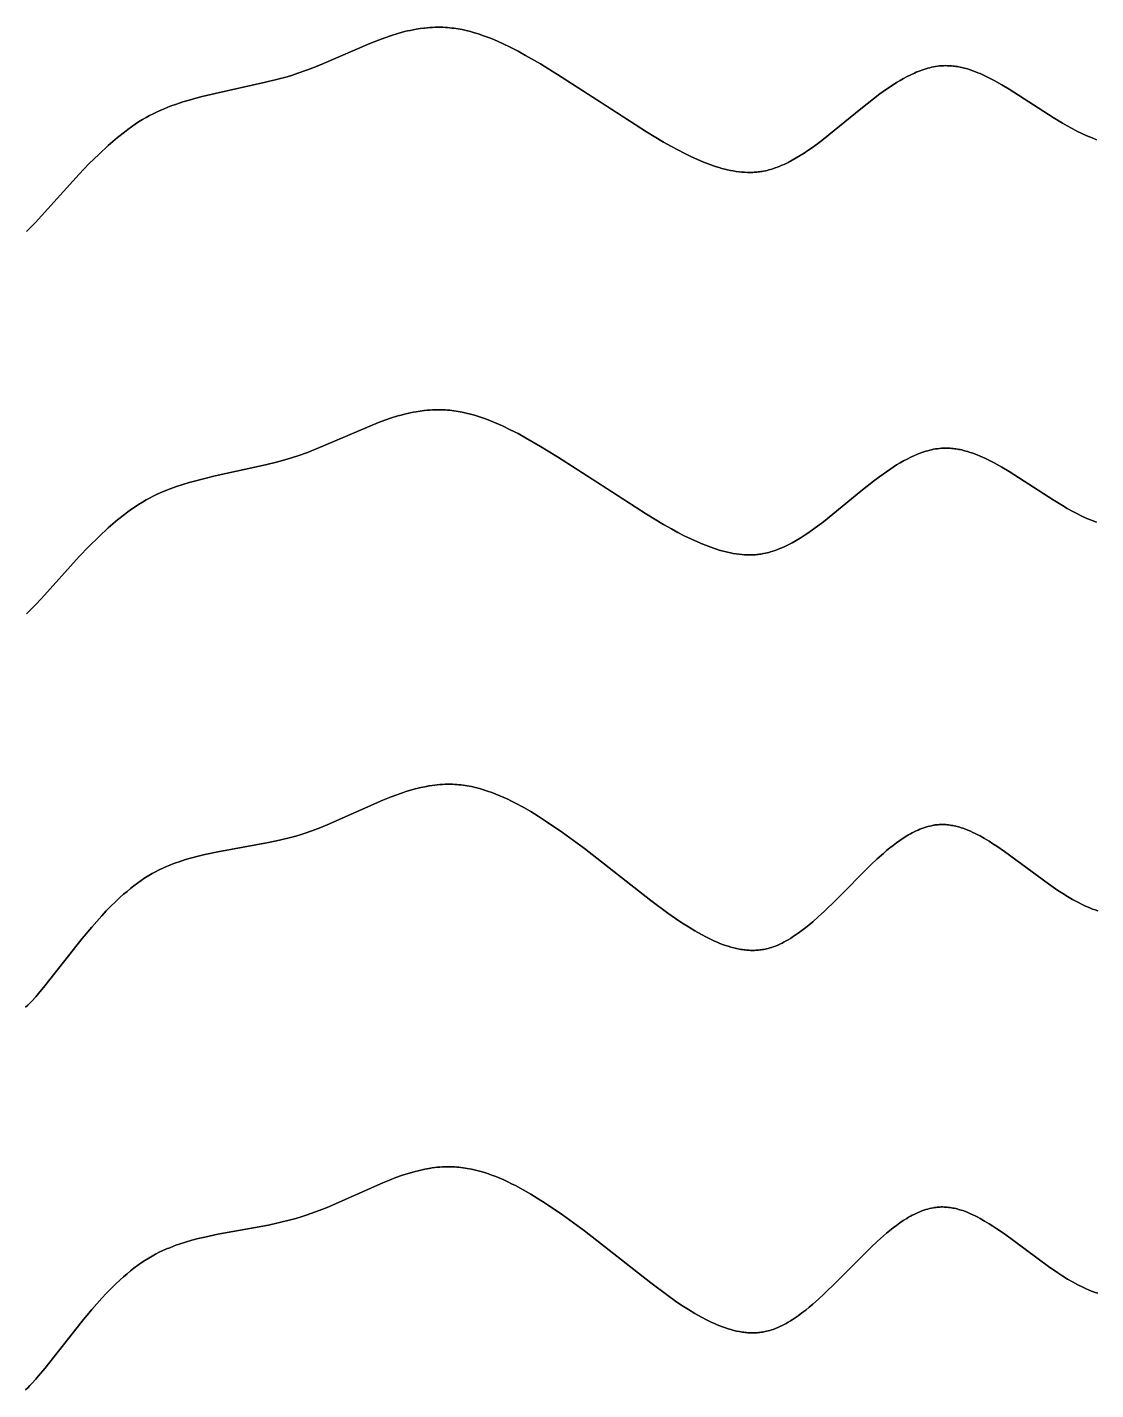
# Model space of a CAD drawing. Header units: feet. Extents: x 0 to 1.5, y 93.18 to 96.08.
# Drawn here: x 0.1875 to 0.375, y 94.5748 to 94.8139 of the extents above; entities that cross this region are included whole.
import ezdxf

# ---------------------------------------------------------------- set-up
doc = ezdxf.new("R2010")
doc.units = ezdxf.units.FT
doc.header["$MEASUREMENT"] = 0
doc.layers.add('Default', color=7, linetype='Continuous', true_color=0x000000)

msp = doc.modelspace()

# ---------------------------------------------------------------- linework, layer by layer
at = {"layer": 'Default'}
for points in [[(0.18734, 94.77811), (0.1877, 94.77845), (0.18841, 94.77914), (0.18893, 94.77967), (0.19003, 94.78083), (0.19663, 94.78816), (0.19833, 94.78994), (0.2001, 94.79168), (0.20169, 94.79317), (0.20251, 94.79389), (0.20335, 94.79459), (0.20454, 94.79554), (0.20516, 94.796), (0.20578, 94.79645), (0.20641, 94.79689), (0.20705, 94.79731), (0.2077, 94.79771), (0.20836, 94.79809), (0.20894, 94.79842), (0.20957, 94.79874), (0.21021, 94.79905), (0.21085, 94.79934), (0.2115, 94.79962), (0.21259, 94.80005), (0.21369, 94.80045), (0.2148, 94.80081), (0.21593, 94.80115), (0.21706, 94.80147), (0.21819, 94.80176), (0.22047, 94.80231), (0.22932, 94.80426), (0.23121, 94.80473), (0.2331, 94.80525), (0.23403, 94.80554), (0.23496, 94.80584), (0.23666, 94.80644), (0.2381, 94.807), (0.23948, 94.80756), (0.24759, 94.81106), (0.24911, 94.81166), (0.25024, 94.81208), (0.25139, 94.81247), (0.25255, 94.81283), (0.25313, 94.813), (0.25372, 94.81315), (0.25422, 94.81327), (0.25472, 94.81338), (0.25523, 94.81348), (0.25574, 94.81357), (0.25643, 94.81368), (0.25723, 94.81378), (0.25768, 94.81383), (0.25814, 94.81387), (0.2586, 94.81389), (0.25906, 94.81391), (0.25951, 94.81392), (0.25997, 94.81392), (0.26043, 94.81391), (0.26089, 94.81389), (0.26126, 94.81386), (0.26163, 94.81383), (0.262, 94.81379), (0.26237, 94.81374), (0.2631, 94.81363), (0.26383, 94.8135), (0.26455, 94.81334), (0.26527, 94.81316), (0.26598, 94.81296), (0.26669, 94.81274), (0.26739, 94.8125), (0.2681, 94.81225), (0.2688, 94.81198), (0.2695, 94.81169), (0.27089, 94.81108), (0.27226, 94.81042), (0.27362, 94.80972), (0.27495, 94.80899), (0.27754, 94.80749), (0.28055, 94.80565), (0.28057, 94.80563), (0.28823, 94.80073), (0.29615, 94.79558), (0.29914, 94.79378), (0.30053, 94.79299), (0.30166, 94.79239), (0.30279, 94.79181), (0.30394, 94.79126), (0.3051, 94.79073), (0.30604, 94.79033), (0.30699, 94.78996), (0.30795, 94.78961), (0.30843, 94.78945), (0.30892, 94.7893), (0.30941, 94.78916), (0.3099, 94.78903), (0.3104, 94.78891), (0.3109, 94.7888), (0.3114, 94.7887), (0.3119, 94.78862), (0.31241, 94.78855), (0.31291, 94.7885), (0.31339, 94.78847), (0.31387, 94.78845), (0.31435, 94.78844), (0.31482, 94.78845), (0.31506, 94.78847), (0.3153, 94.78848), (0.31554, 94.7885), (0.31577, 94.78853), (0.31601, 94.78856), (0.31625, 94.78859), (0.31649, 94.78863), (0.31672, 94.78867), (0.31703, 94.78874), (0.31733, 94.78881), (0.31763, 94.78888), (0.31793, 94.78897), (0.31834, 94.78909), (0.31876, 94.78923), (0.31916, 94.78938), (0.31957, 94.78954), (0.31993, 94.7897), (0.3203, 94.78986), (0.32066, 94.79003), (0.32102, 94.79021), (0.32174, 94.79058), (0.32244, 94.79098), (0.32314, 94.7914), (0.32382, 94.79183), (0.32449, 94.79228), (0.32514, 94.79273), (0.32619, 94.79349), (0.32722, 94.79428), (0.33378, 94.79961), (0.33599, 94.80137), (0.33711, 94.80222), (0.33827, 94.80305), (0.33945, 94.80384), (0.34005, 94.80422), (0.34065, 94.80458), (0.34126, 94.80493), (0.34189, 94.80527), (0.34253, 94.80559), (0.34317, 94.80589), (0.3435, 94.80603), (0.34383, 94.80617), (0.34416, 94.80629), (0.3445, 94.80642), (0.34483, 94.80653), (0.34517, 94.80664), (0.34551, 94.80673), (0.34586, 94.80682), (0.3462, 94.8069), (0.34654, 94.80697), (0.34689, 94.80704), (0.34723, 94.80709), (0.34758, 94.80713), (0.34793, 94.80716), (0.34828, 94.80718), (0.34863, 94.80719), (0.34893, 94.80718), (0.34919, 94.80718), (0.34944, 94.80716), (0.3497, 94.80714), (0.34996, 94.80712), (0.35021, 94.80709), (0.35047, 94.80705), (0.35072, 94.80701), (0.35098, 94.80696), (0.35123, 94.80691), (0.35148, 94.80686), (0.35198, 94.80674), (0.35248, 94.8066), (0.35297, 94.80644), (0.35343, 94.80629), (0.35388, 94.80612), (0.3543, 94.80595), (0.35472, 94.80578), (0.35556, 94.8054), (0.35638, 94.805), (0.35718, 94.80458), (0.3585, 94.80384), (0.35982, 94.80305), (0.3675, 94.7981), (0.36915, 94.7971), (0.36999, 94.79661), (0.37084, 94.79615), (0.3717, 94.7957), (0.37257, 94.79527), (0.37346, 94.79487), (0.37435, 94.79449), (0.37513, 94.79419)], [(0.37513, 94.79419), (0.37435, 94.79449), (0.37346, 94.79487), (0.37257, 94.79527), (0.3717, 94.7957), (0.37084, 94.79615), (0.36999, 94.79661), (0.36915, 94.7971), (0.3675, 94.7981), (0.35982, 94.80305), (0.3585, 94.80384), (0.35718, 94.80458), (0.35638, 94.805), (0.35556, 94.8054), (0.35472, 94.80578), (0.3543, 94.80595), (0.35388, 94.80612), (0.35343, 94.80629), (0.35297, 94.80644), (0.35248, 94.8066), (0.35198, 94.80674), (0.35148, 94.80686), (0.35123, 94.80691), (0.35098, 94.80696), (0.35072, 94.80701), (0.35047, 94.80705), (0.35021, 94.80709), (0.34996, 94.80712), (0.3497, 94.80714), (0.34944, 94.80716), (0.34919, 94.80718), (0.34893, 94.80718), (0.34863, 94.80719), (0.34828, 94.80718), (0.34793, 94.80716), (0.34758, 94.80713), (0.34723, 94.80709), (0.34689, 94.80704), (0.34654, 94.80697), (0.3462, 94.8069), (0.34586, 94.80682), (0.34551, 94.80673), (0.34517, 94.80664), (0.34483, 94.80653), (0.3445, 94.80642), (0.34416, 94.80629), (0.34383, 94.80617), (0.3435, 94.80603), (0.34317, 94.80589), (0.34253, 94.80559), (0.34189, 94.80527), (0.34126, 94.80493), (0.34065, 94.80458), (0.34005, 94.80422), (0.33945, 94.80384), (0.33827, 94.80305), (0.33711, 94.80222), (0.33599, 94.80137), (0.33378, 94.79961), (0.32722, 94.79428), (0.32619, 94.79349), (0.32514, 94.79273), (0.32449, 94.79228), (0.32382, 94.79183), (0.32314, 94.7914), (0.32244, 94.79098), (0.32174, 94.79058), (0.32102, 94.79021), (0.32066, 94.79003), (0.3203, 94.78986), (0.31993, 94.7897), (0.31957, 94.78954), (0.31916, 94.78938), (0.31876, 94.78923), (0.31834, 94.78909), (0.31793, 94.78897), (0.31763, 94.78888), (0.31733, 94.78881), (0.31703, 94.78874), (0.31672, 94.78867), (0.31649, 94.78863), (0.31625, 94.78859), (0.31601, 94.78856), (0.31577, 94.78853), (0.31554, 94.7885), (0.3153, 94.78848), (0.31506, 94.78847), (0.31482, 94.78845), (0.31435, 94.78844), (0.31387, 94.78845), (0.31339, 94.78847), (0.31291, 94.7885), (0.31241, 94.78855), (0.3119, 94.78862), (0.3114, 94.7887), (0.3109, 94.7888), (0.3104, 94.78891), (0.3099, 94.78903), (0.30941, 94.78916), (0.30892, 94.7893), (0.30843, 94.78945), (0.30795, 94.78961), (0.30699, 94.78996), (0.30604, 94.79033), (0.3051, 94.79073), (0.30394, 94.79126), (0.30279, 94.79181), (0.30166, 94.79239), (0.30053, 94.79299), (0.29914, 94.79378), (0.29615, 94.79558), (0.28057, 94.80563), (0.28055, 94.80565), (0.27996, 94.80601), (0.27754, 94.80749), (0.27495, 94.80899), (0.27362, 94.80972), (0.27226, 94.81042), (0.27089, 94.81108), (0.2695, 94.81169), (0.2688, 94.81198), (0.2681, 94.81225), (0.26739, 94.8125), (0.26669, 94.81274), (0.26598, 94.81296), (0.26527, 94.81316), (0.26455, 94.81334), (0.26383, 94.8135), (0.2631, 94.81363), (0.26237, 94.81374), (0.262, 94.81379), (0.26163, 94.81383), (0.26126, 94.81386), (0.26089, 94.81389), (0.26043, 94.81391), (0.25997, 94.81392), (0.25951, 94.81392), (0.25906, 94.81391), (0.2586, 94.81389), (0.25814, 94.81387), (0.25768, 94.81383), (0.25712, 94.81377), (0.25643, 94.81368), (0.25574, 94.81357), (0.25523, 94.81348), (0.25472, 94.81338), (0.25422, 94.81327), (0.25372, 94.81315), (0.25313, 94.813), (0.25255, 94.81283), (0.25139, 94.81247), (0.25024, 94.81208), (0.24911, 94.81166), (0.24759, 94.81106), (0.23948, 94.80756), (0.2381, 94.807), (0.23666, 94.80644), (0.23496, 94.80584), (0.23403, 94.80554), (0.2331, 94.80525), (0.23121, 94.80473), (0.22932, 94.80426), (0.22047, 94.80231), (0.21819, 94.80176), (0.21706, 94.80147), (0.21593, 94.80115), (0.2148, 94.80081), (0.21369, 94.80045), (0.21259, 94.80005), (0.2115, 94.79962), (0.21085, 94.79934), (0.21021, 94.79905), (0.20957, 94.79874), (0.20894, 94.79842), (0.20836, 94.79809), (0.2077, 94.79771), (0.20705, 94.79731), (0.20641, 94.79689), (0.20578, 94.79645), (0.20516, 94.796), (0.20454, 94.79554), (0.20335, 94.79459), (0.20251, 94.79389), (0.20169, 94.79317), (0.2001, 94.79168), (0.19833, 94.78994), (0.19663, 94.78816), (0.19003, 94.78083), (0.18893, 94.77967), (0.18841, 94.77914), (0.1877, 94.77845), (0.18734, 94.77811)], [(0.18734, 94.711), (0.1877, 94.71134), (0.18841, 94.71203), (0.18893, 94.71255), (0.19003, 94.71371), (0.19663, 94.72104), (0.19833, 94.72282), (0.2001, 94.72457), (0.20169, 94.72606), (0.20251, 94.72678), (0.20335, 94.72748), (0.20454, 94.72843), (0.20516, 94.72889), (0.20578, 94.72934), (0.20641, 94.72977), (0.20705, 94.73019), (0.2077, 94.7306), (0.20836, 94.73098), (0.20894, 94.7313), (0.20957, 94.73163), (0.21021, 94.73194), (0.21085, 94.73223), (0.2115, 94.73251), (0.21259, 94.73294), (0.21369, 94.73334), (0.2148, 94.7337), (0.21593, 94.73404), (0.21706, 94.73436), (0.21819, 94.73465), (0.22047, 94.73519), (0.22932, 94.73714), (0.23121, 94.73762), (0.2331, 94.73814), (0.23403, 94.73843), (0.23496, 94.73873), (0.23666, 94.73933), (0.2381, 94.73988), (0.23948, 94.74045), (0.24759, 94.74394), (0.24911, 94.74455), (0.25024, 94.74497), (0.25139, 94.74536), (0.25255, 94.74572), (0.25313, 94.74588), (0.25372, 94.74603), (0.25422, 94.74615), (0.25472, 94.74627), (0.25523, 94.74637), (0.25574, 94.74646), (0.25643, 94.74657), (0.25723, 94.74667), (0.25768, 94.74672), (0.25814, 94.74675), (0.2586, 94.74678), (0.25906, 94.7468), (0.25951, 94.74681), (0.25997, 94.74681), (0.26043, 94.7468), (0.26089, 94.74678), (0.26126, 94.74675), (0.26163, 94.74672), (0.262, 94.74668), (0.26237, 94.74663), (0.2631, 94.74652), (0.26383, 94.74639), (0.26455, 94.74623), (0.26527, 94.74605), (0.26598, 94.74585), (0.26669, 94.74563), (0.26739, 94.74539), (0.2681, 94.74514), (0.2688, 94.74487), (0.2695, 94.74458), (0.27089, 94.74397), (0.27226, 94.7433), (0.27362, 94.74261), (0.27495, 94.74188), (0.27754, 94.74038), (0.28055, 94.73854), (0.28057, 94.73852), (0.28823, 94.73361), (0.29615, 94.72846), (0.29914, 94.72666), (0.30053, 94.72588), (0.30166, 94.72528), (0.30279, 94.7247), (0.30394, 94.72414), (0.3051, 94.72362), (0.30604, 94.72322), (0.30699, 94.72285), (0.30795, 94.7225), (0.30843, 94.72234), (0.30892, 94.72219), (0.30941, 94.72205), (0.3099, 94.72192), (0.3104, 94.7218), (0.3109, 94.72169), (0.3114, 94.72159), (0.3119, 94.72151), (0.31241, 94.72144), (0.31291, 94.72139), (0.31339, 94.72135), (0.31387, 94.72133), (0.31435, 94.72133), (0.31482, 94.72134), (0.31506, 94.72135), (0.3153, 94.72137), (0.31554, 94.72139), (0.31577, 94.72142), (0.31601, 94.72145), (0.31625, 94.72148), (0.31649, 94.72152), (0.31672, 94.72156), (0.31703, 94.72162), (0.31733, 94.72169), (0.31763, 94.72177), (0.31793, 94.72185), (0.31834, 94.72198), (0.31876, 94.72212), (0.31916, 94.72227), (0.31957, 94.72243), (0.31993, 94.72258), (0.3203, 94.72275), (0.32066, 94.72292), (0.32102, 94.72309), (0.32174, 94.72347), (0.32244, 94.72387), (0.32314, 94.72429), (0.32382, 94.72472), (0.32449, 94.72517), (0.32514, 94.72562), (0.32619, 94.72638), (0.32722, 94.72716), (0.33378, 94.7325), (0.33599, 94.73425), (0.33711, 94.7351), (0.33827, 94.73593), (0.33945, 94.73673), (0.34005, 94.73711), (0.34065, 94.73747), (0.34126, 94.73782), (0.34189, 94.73816), (0.34253, 94.73848), (0.34317, 94.73878), (0.3435, 94.73892), (0.34383, 94.73905), (0.34416, 94.73918), (0.3445, 94.7393), (0.34483, 94.73942), (0.34517, 94.73952), (0.34551, 94.73962), (0.34586, 94.73971), (0.3462, 94.73979), (0.34654, 94.73986), (0.34689, 94.73992), (0.34723, 94.73997), (0.34758, 94.74002), (0.34793, 94.74005), (0.34828, 94.74007), (0.34863, 94.74007), (0.34893, 94.74007), (0.34919, 94.74006), (0.34944, 94.74005), (0.3497, 94.74003), (0.34996, 94.74001), (0.35021, 94.73997), (0.35047, 94.73994), (0.35072, 94.7399), (0.35098, 94.73985), (0.35123, 94.7398), (0.35148, 94.73975), (0.35198, 94.73962), (0.35248, 94.73949), (0.35297, 94.73933), (0.35343, 94.73917), (0.35388, 94.73901), (0.3543, 94.73884), (0.35472, 94.73867), (0.35556, 94.73829), (0.35638, 94.73789), (0.35718, 94.73747), (0.3585, 94.73673), (0.35982, 94.73594), (0.3675, 94.73099), (0.36915, 94.72998), (0.36999, 94.7295), (0.37084, 94.72903), (0.3717, 94.72858), (0.37257, 94.72816), (0.37346, 94.72775), (0.37435, 94.72738), (0.37513, 94.72708)], [(0.37513, 94.72708), (0.37435, 94.72738), (0.37346, 94.72775), (0.37257, 94.72816), (0.3717, 94.72858), (0.37084, 94.72903), (0.36999, 94.7295), (0.36915, 94.72998), (0.3675, 94.73099), (0.35982, 94.73594), (0.3585, 94.73673), (0.35718, 94.73747), (0.35638, 94.73789), (0.35556, 94.73829), (0.35472, 94.73867), (0.3543, 94.73884), (0.35388, 94.73901), (0.35343, 94.73917), (0.35297, 94.73933), (0.35248, 94.73949), (0.35198, 94.73962), (0.35148, 94.73975), (0.35123, 94.7398), (0.35098, 94.73985), (0.35072, 94.7399), (0.35047, 94.73994), (0.35021, 94.73997), (0.34996, 94.74001), (0.3497, 94.74003), (0.34944, 94.74005), (0.34919, 94.74006), (0.34893, 94.74007), (0.34863, 94.74007), (0.34828, 94.74007), (0.34793, 94.74005), (0.34758, 94.74002), (0.34723, 94.73997), (0.34689, 94.73992), (0.34654, 94.73986), (0.3462, 94.73979), (0.34586, 94.73971), (0.34551, 94.73962), (0.34517, 94.73952), (0.34483, 94.73942), (0.3445, 94.7393), (0.34416, 94.73918), (0.34383, 94.73905), (0.3435, 94.73892), (0.34317, 94.73878), (0.34253, 94.73848), (0.34189, 94.73816), (0.34126, 94.73782), (0.34065, 94.73747), (0.34005, 94.73711), (0.33945, 94.73673), (0.33827, 94.73593), (0.33711, 94.7351), (0.33599, 94.73425), (0.33378, 94.7325), (0.32722, 94.72716), (0.32619, 94.72638), (0.32514, 94.72562), (0.32449, 94.72517), (0.32382, 94.72472), (0.32314, 94.72429), (0.32244, 94.72387), (0.32174, 94.72347), (0.32102, 94.72309), (0.32066, 94.72292), (0.3203, 94.72275), (0.31993, 94.72258), (0.31957, 94.72243), (0.31916, 94.72227), (0.31876, 94.72212), (0.31834, 94.72198), (0.31793, 94.72185), (0.31763, 94.72177), (0.31733, 94.72169), (0.31703, 94.72162), (0.31672, 94.72156), (0.31649, 94.72152), (0.31625, 94.72148), (0.31601, 94.72145), (0.31577, 94.72142), (0.31554, 94.72139), (0.3153, 94.72137), (0.31506, 94.72135), (0.31482, 94.72134), (0.31435, 94.72133), (0.31387, 94.72133), (0.31339, 94.72135), (0.31291, 94.72139), (0.31241, 94.72144), (0.3119, 94.72151), (0.3114, 94.72159), (0.3109, 94.72169), (0.3104, 94.7218), (0.3099, 94.72192), (0.30941, 94.72205), (0.30892, 94.72219), (0.30843, 94.72234), (0.30795, 94.7225), (0.30699, 94.72285), (0.30604, 94.72322), (0.3051, 94.72362), (0.30394, 94.72414), (0.30279, 94.7247), (0.30166, 94.72528), (0.30053, 94.72588), (0.29914, 94.72666), (0.29615, 94.72846), (0.28057, 94.73852), (0.28055, 94.73854), (0.27996, 94.7389), (0.27754, 94.74038), (0.27495, 94.74188), (0.27362, 94.74261), (0.27226, 94.7433), (0.27089, 94.74397), (0.2695, 94.74458), (0.2688, 94.74487), (0.2681, 94.74514), (0.26739, 94.74539), (0.26669, 94.74563), (0.26598, 94.74585), (0.26527, 94.74605), (0.26455, 94.74623), (0.26383, 94.74639), (0.2631, 94.74652), (0.26237, 94.74663), (0.262, 94.74668), (0.26163, 94.74672), (0.26126, 94.74675), (0.26089, 94.74678), (0.26043, 94.7468), (0.25997, 94.74681), (0.25951, 94.74681), (0.25906, 94.7468), (0.2586, 94.74678), (0.25814, 94.74675), (0.25768, 94.74672), (0.25712, 94.74666), (0.25643, 94.74657), (0.25574, 94.74646), (0.25523, 94.74637), (0.25472, 94.74627), (0.25422, 94.74615), (0.25372, 94.74603), (0.25313, 94.74588), (0.25255, 94.74572), (0.25139, 94.74536), (0.25024, 94.74497), (0.24911, 94.74455), (0.24759, 94.74394), (0.23948, 94.74045), (0.2381, 94.73988), (0.23666, 94.73933), (0.23496, 94.73873), (0.23403, 94.73843), (0.2331, 94.73814), (0.23121, 94.73762), (0.22932, 94.73714), (0.22047, 94.73519), (0.21819, 94.73465), (0.21706, 94.73436), (0.21593, 94.73404), (0.2148, 94.7337), (0.21369, 94.73334), (0.21259, 94.73294), (0.2115, 94.73251), (0.21085, 94.73223), (0.21021, 94.73194), (0.20957, 94.73163), (0.20894, 94.7313), (0.20836, 94.73098), (0.2077, 94.7306), (0.20705, 94.73019), (0.20641, 94.72977), (0.20578, 94.72934), (0.20516, 94.72889), (0.20454, 94.72843), (0.20335, 94.72748), (0.20251, 94.72678), (0.20169, 94.72606), (0.2001, 94.72457), (0.19833, 94.72282), (0.19663, 94.72104), (0.19003, 94.71371), (0.18893, 94.71255), (0.18841, 94.71203), (0.1877, 94.71134), (0.18734, 94.711)], [(0.18722, 94.64195), (0.18759, 94.64231), (0.18795, 94.64268), (0.1883, 94.64305), (0.18898, 94.64379), (0.18949, 94.64439), (0.19059, 94.6457), (0.19713, 94.65401), (0.19883, 94.65604), (0.1997, 94.65703), (0.20059, 94.65802), (0.20137, 94.65885), (0.20218, 94.65967), (0.20299, 94.66047), (0.20383, 94.66126), (0.20441, 94.66178), (0.20501, 94.66229), (0.20561, 94.66279), (0.20623, 94.66328), (0.20686, 94.66376), (0.2075, 94.66421), (0.20815, 94.66465), (0.20882, 94.66506), (0.2094, 94.6654), (0.21003, 94.66575), (0.21066, 94.66607), (0.21131, 94.66637), (0.21196, 94.66666), (0.2125, 94.66689), (0.21304, 94.6671), (0.21359, 94.6673), (0.21415, 94.6675), (0.21526, 94.66786), (0.21638, 94.66818), (0.21751, 94.66848), (0.21865, 94.66875), (0.22094, 94.66923), (0.22986, 94.67086), (0.23178, 94.67127), (0.23368, 94.67174), (0.23463, 94.672), (0.23557, 94.67228), (0.23643, 94.67256), (0.23729, 94.67286), (0.23871, 94.67339), (0.24011, 94.67395), (0.24989, 94.67828), (0.25104, 94.67875), (0.2522, 94.67919), (0.25337, 94.67961), (0.25396, 94.6798), (0.25455, 94.67998), (0.25556, 94.68027), (0.25607, 94.6804), (0.25659, 94.68052), (0.25728, 94.68066), (0.25809, 94.68081), (0.25854, 94.68088), (0.259, 94.68094), (0.25946, 94.68099), (0.25992, 94.68103), (0.26038, 94.68106), (0.26084, 94.68108), (0.2613, 94.68109), (0.26177, 94.68109), (0.26214, 94.68108), (0.26251, 94.68106), (0.26288, 94.68104), (0.26324, 94.681), (0.26361, 94.68096), (0.26398, 94.68092), (0.26434, 94.68087), (0.26471, 94.68081), (0.26543, 94.68067), (0.26615, 94.6805), (0.26687, 94.68032), (0.26758, 94.68011), (0.26829, 94.67988), (0.269, 94.67963), (0.26971, 94.67936), (0.27041, 94.67907), (0.27111, 94.67877), (0.27181, 94.67845), (0.2725, 94.67812), (0.27318, 94.67777), (0.27453, 94.67704), (0.27585, 94.67628), (0.27715, 94.67548), (0.27841, 94.67468), (0.2814, 94.67264), (0.28143, 94.67262), (0.28528, 94.66982), (0.29692, 94.66069), (0.2999, 94.65847), (0.30128, 94.65751), (0.30238, 94.65677), (0.30351, 94.65605), (0.30465, 94.65536), (0.30581, 94.65471), (0.30671, 94.65423), (0.30764, 94.65378), (0.3081, 94.65357), (0.30858, 94.65336), (0.30905, 94.65317), (0.30953, 94.65299), (0.31001, 94.65281), (0.3105, 94.65265), (0.31099, 94.6525), (0.31148, 94.65237), (0.31198, 94.65225), (0.31249, 94.65215), (0.31274, 94.65211), (0.31299, 94.65207), (0.31325, 94.65204), (0.3135, 94.65201), (0.31374, 94.65198), (0.31397, 94.65196), (0.3142, 94.65195), (0.31444, 94.65194), (0.31467, 94.65194), (0.31491, 94.65194), (0.31514, 94.65194), (0.31537, 94.65195), (0.3156, 94.65197), (0.31584, 94.65199), (0.31607, 94.65201), (0.3163, 94.65204), (0.31653, 94.65207), (0.31676, 94.65211), (0.31699, 94.65216), (0.31722, 94.65221), (0.31752, 94.65228), (0.31781, 94.65237), (0.31811, 94.65246), (0.31839, 94.65255), (0.3188, 94.6527), (0.3192, 94.65287), (0.31959, 94.65304), (0.31998, 94.65323), (0.32034, 94.65341), (0.3207, 94.65361), (0.32105, 94.65381), (0.32141, 94.65402), (0.32175, 94.65424), (0.3221, 94.65447), (0.32278, 94.65494), (0.32345, 94.65543), (0.3241, 94.65593), (0.32473, 94.65645), (0.32535, 94.65697), (0.32635, 94.65787), (0.32734, 94.65879), (0.32942, 94.66082), (0.33558, 94.66699), (0.33665, 94.66798), (0.33774, 94.66896), (0.33831, 94.66944), (0.33887, 94.66991), (0.33945, 94.67036), (0.34003, 94.6708), (0.34062, 94.67122), (0.34122, 94.67163), (0.34185, 94.67202), (0.34217, 94.67221), (0.34249, 94.67239), (0.34281, 94.67257), (0.34314, 94.67274), (0.34347, 94.6729), (0.34381, 94.67305), (0.34415, 94.67319), (0.34449, 94.67333), (0.34483, 94.67345), (0.34518, 94.67356), (0.34551, 94.67366), (0.34584, 94.67375), (0.34617, 94.67382), (0.34651, 94.67389), (0.34668, 94.67391), (0.34685, 94.67394), (0.34702, 94.67396), (0.34719, 94.67398), (0.34736, 94.67399), (0.34753, 94.67401), (0.3477, 94.67402), (0.34787, 94.67402), (0.34816, 94.67402), (0.34842, 94.67402), (0.34867, 94.674), (0.34892, 94.67398), (0.34918, 94.67396), (0.34943, 94.67392), (0.34968, 94.67388), (0.34993, 94.67384), (0.35018, 94.67379), (0.35043, 94.67373), (0.35067, 94.67367), (0.35092, 94.67361), (0.35116, 94.67353), (0.3514, 94.67346), (0.35165, 94.67338), (0.35212, 94.67321), (0.35258, 94.67303), (0.35302, 94.67284), (0.35344, 94.67265), (0.35386, 94.67245), (0.35428, 94.67223), (0.35469, 94.67202), (0.3555, 94.67156), (0.35629, 94.67108), (0.35696, 94.67065), (0.35763, 94.67021), (0.35896, 94.6693), (0.36669, 94.66359), (0.36835, 94.66246), (0.3692, 94.66191), (0.37007, 94.66138), (0.37094, 94.66087), (0.37183, 94.66039), (0.37274, 94.65994), (0.37319, 94.65972), (0.37398, 94.65938), (0.37445, 94.65919), (0.37489, 94.65903), (0.37534, 94.65887)], [(0.37534, 94.65887), (0.37489, 94.65903), (0.37445, 94.65919), (0.37398, 94.65938), (0.37319, 94.65972), (0.37274, 94.65994), (0.37183, 94.66039), (0.37094, 94.66087), (0.37007, 94.66138), (0.3692, 94.66191), (0.36835, 94.66246), (0.36669, 94.66359), (0.35896, 94.6693), (0.35763, 94.67021), (0.35696, 94.67065), (0.35629, 94.67108), (0.3555, 94.67156), (0.35469, 94.67202), (0.35428, 94.67223), (0.35386, 94.67245), (0.35344, 94.67265), (0.35302, 94.67284), (0.35258, 94.67303), (0.35212, 94.67321), (0.35165, 94.67338), (0.3514, 94.67346), (0.35116, 94.67353), (0.35092, 94.67361), (0.35067, 94.67367), (0.35043, 94.67373), (0.35018, 94.67379), (0.34993, 94.67384), (0.34968, 94.67388), (0.34943, 94.67392), (0.34918, 94.67396), (0.34892, 94.67398), (0.34867, 94.674), (0.34842, 94.67402), (0.34816, 94.67402), (0.34787, 94.67402), (0.3477, 94.67402), (0.34753, 94.67401), (0.34736, 94.67399), (0.34719, 94.67398), (0.34702, 94.67396), (0.34685, 94.67394), (0.34668, 94.67391), (0.34651, 94.67389), (0.34617, 94.67382), (0.34584, 94.67375), (0.34551, 94.67366), (0.34518, 94.67356), (0.34483, 94.67345), (0.34449, 94.67333), (0.34415, 94.67319), (0.34381, 94.67305), (0.34347, 94.6729), (0.34314, 94.67274), (0.34281, 94.67257), (0.34249, 94.67239), (0.34217, 94.67221), (0.34185, 94.67202), (0.34122, 94.67163), (0.34062, 94.67122), (0.34003, 94.6708), (0.33945, 94.67036), (0.33887, 94.66991), (0.33831, 94.66944), (0.33774, 94.66896), (0.33665, 94.66798), (0.33558, 94.66699), (0.32942, 94.66082), (0.32734, 94.65879), (0.32635, 94.65787), (0.32535, 94.65697), (0.32473, 94.65645), (0.3241, 94.65593), (0.32345, 94.65543), (0.32278, 94.65494), (0.3221, 94.65447), (0.32175, 94.65424), (0.32141, 94.65402), (0.32105, 94.65381), (0.3207, 94.65361), (0.32034, 94.65341), (0.31998, 94.65323), (0.31959, 94.65304), (0.3192, 94.65287), (0.3188, 94.6527), (0.31839, 94.65255), (0.31811, 94.65246), (0.31781, 94.65237), (0.31752, 94.65228), (0.31722, 94.65221), (0.31699, 94.65216), (0.31676, 94.65211), (0.31653, 94.65207), (0.3163, 94.65204), (0.31607, 94.65201), (0.31584, 94.65199), (0.3156, 94.65197), (0.31537, 94.65195), (0.31514, 94.65194), (0.31491, 94.65194), (0.31467, 94.65194), (0.31444, 94.65194), (0.3142, 94.65195), (0.31397, 94.65196), (0.31374, 94.65198), (0.3135, 94.65201), (0.31325, 94.65204), (0.31299, 94.65207), (0.31274, 94.65211), (0.31249, 94.65215), (0.31198, 94.65225), (0.31148, 94.65237), (0.31099, 94.6525), (0.3105, 94.65265), (0.31001, 94.65281), (0.30953, 94.65299), (0.30905, 94.65317), (0.30858, 94.65336), (0.3081, 94.65357), (0.30764, 94.65378), (0.30671, 94.65423), (0.30581, 94.65471), (0.30465, 94.65536), (0.30351, 94.65605), (0.30238, 94.65677), (0.30128, 94.65751), (0.2999, 94.65847), (0.29692, 94.66069), (0.28528, 94.66982), (0.28143, 94.67262), (0.2814, 94.67264), (0.28082, 94.67305), (0.27841, 94.67468), (0.27715, 94.67548), (0.27585, 94.67628), (0.27453, 94.67704), (0.27318, 94.67777), (0.2725, 94.67812), (0.27181, 94.67845), (0.27111, 94.67877), (0.27041, 94.67907), (0.26971, 94.67936), (0.269, 94.67963), (0.26829, 94.67988), (0.26758, 94.68011), (0.26687, 94.68032), (0.26615, 94.6805), (0.26543, 94.68067), (0.26471, 94.68081), (0.26434, 94.68087), (0.26398, 94.68092), (0.26361, 94.68096), (0.26324, 94.681), (0.26288, 94.68104), (0.26251, 94.68106), (0.26214, 94.68108), (0.26177, 94.68109), (0.2613, 94.68109), (0.26084, 94.68108), (0.26038, 94.68106), (0.25992, 94.68103), (0.25946, 94.68099), (0.259, 94.68094), (0.25854, 94.68088), (0.25798, 94.68079), (0.25728, 94.68066), (0.25659, 94.68052), (0.25607, 94.6804), (0.25556, 94.68027), (0.25455, 94.67998), (0.25396, 94.6798), (0.25337, 94.67961), (0.2522, 94.67919), (0.25104, 94.67875), (0.24989, 94.67828), (0.24011, 94.67395), (0.23871, 94.67339), (0.23729, 94.67286), (0.23643, 94.67256), (0.23557, 94.67228), (0.23463, 94.672), (0.23368, 94.67174), (0.23178, 94.67127), (0.22986, 94.67086), (0.22094, 94.66923), (0.21865, 94.66875), (0.21751, 94.66848), (0.21638, 94.66818), (0.21526, 94.66786), (0.21415, 94.6675), (0.21359, 94.6673), (0.21304, 94.6671), (0.2125, 94.66689), (0.21196, 94.66666), (0.21131, 94.66637), (0.21066, 94.66607), (0.21003, 94.66575), (0.2094, 94.6654), (0.20882, 94.66506), (0.20815, 94.66465), (0.2075, 94.66421), (0.20686, 94.66376), (0.20623, 94.66328), (0.20561, 94.66279), (0.20501, 94.66229), (0.20441, 94.66178), (0.20383, 94.66126), (0.20299, 94.66047), (0.20218, 94.65967), (0.20137, 94.65885), (0.20059, 94.65802), (0.1997, 94.65703), (0.19883, 94.65604), (0.19713, 94.65401), (0.19059, 94.6457), (0.18949, 94.64439), (0.18898, 94.64379), (0.1883, 94.64305), (0.18795, 94.64268), (0.18759, 94.64231), (0.18722, 94.64195)], [(0.18722, 94.57484), (0.18759, 94.5752), (0.18795, 94.57557), (0.1883, 94.57594), (0.18898, 94.57668), (0.18949, 94.57727), (0.19059, 94.57859), (0.19713, 94.5869), (0.19883, 94.58893), (0.1997, 94.58992), (0.20059, 94.59091), (0.20137, 94.59174), (0.20218, 94.59256), (0.20299, 94.59336), (0.20383, 94.59414), (0.20441, 94.59467), (0.20501, 94.59518), (0.20561, 94.59568), (0.20623, 94.59617), (0.20686, 94.59664), (0.2075, 94.5971), (0.20815, 94.59753), (0.20882, 94.59795), (0.2094, 94.59829), (0.21003, 94.59863), (0.21066, 94.59896), (0.21131, 94.59926), (0.21196, 94.59955), (0.2125, 94.59977), (0.21304, 94.59999), (0.21359, 94.60019), (0.21415, 94.60038), (0.21526, 94.60074), (0.21638, 94.60107), (0.21751, 94.60137), (0.21865, 94.60164), (0.22094, 94.60212), (0.22986, 94.60375), (0.23178, 94.60416), (0.23368, 94.60463), (0.23463, 94.60489), (0.23557, 94.60517), (0.23643, 94.60545), (0.23729, 94.60575), (0.23871, 94.60628), (0.24011, 94.60684), (0.24989, 94.61117), (0.25104, 94.61163), (0.2522, 94.61208), (0.25337, 94.6125), (0.25396, 94.61269), (0.25455, 94.61287), (0.25556, 94.61316), (0.25607, 94.61328), (0.25659, 94.6134), (0.25728, 94.61355), (0.25809, 94.61369), (0.25854, 94.61376), (0.259, 94.61383), (0.25946, 94.61388), (0.25992, 94.61392), (0.26038, 94.61395), (0.26084, 94.61397), (0.2613, 94.61398), (0.26177, 94.61398), (0.26214, 94.61397), (0.26251, 94.61395), (0.26288, 94.61392), (0.26324, 94.61389), (0.26361, 94.61385), (0.26398, 94.61381), (0.26434, 94.61375), (0.26471, 94.61369), (0.26543, 94.61355), (0.26615, 94.61339), (0.26687, 94.61321), (0.26758, 94.613), (0.26829, 94.61277), (0.269, 94.61252), (0.26971, 94.61225), (0.27041, 94.61196), (0.27111, 94.61166), (0.27181, 94.61134), (0.2725, 94.611), (0.27318, 94.61066), (0.27453, 94.60993), (0.27585, 94.60916), (0.27715, 94.60837), (0.27841, 94.60756), (0.2814, 94.60553), (0.28143, 94.60551), (0.28528, 94.60271), (0.29692, 94.59358), (0.2999, 94.59136), (0.30128, 94.59039), (0.30238, 94.58965), (0.30351, 94.58894), (0.30465, 94.58825), (0.30581, 94.58759), (0.30671, 94.58712), (0.30764, 94.58667), (0.3081, 94.58645), (0.30858, 94.58625), (0.30905, 94.58606), (0.30953, 94.58587), (0.31001, 94.5857), (0.3105, 94.58554), (0.31099, 94.58539), (0.31148, 94.58526), (0.31198, 94.58514), (0.31249, 94.58504), (0.31274, 94.585), (0.31299, 94.58496), (0.31325, 94.58492), (0.3135, 94.58489), (0.31374, 94.58487), (0.31397, 94.58485), (0.3142, 94.58484), (0.31444, 94.58483), (0.31467, 94.58482), (0.31491, 94.58482), (0.31514, 94.58483), (0.31537, 94.58484), (0.3156, 94.58485), (0.31584, 94.58487), (0.31607, 94.5849), (0.3163, 94.58493), (0.31653, 94.58496), (0.31676, 94.585), (0.31699, 94.58505), (0.31722, 94.5851), (0.31752, 94.58517), (0.31781, 94.58525), (0.31811, 94.58534), (0.31839, 94.58544), (0.3188, 94.58559), (0.3192, 94.58575), (0.31959, 94.58593), (0.31998, 94.58612), (0.32034, 94.5863), (0.3207, 94.58649), (0.32105, 94.5867), (0.32141, 94.58691), (0.32175, 94.58713), (0.3221, 94.58735), (0.32278, 94.58782), (0.32345, 94.58832), (0.3241, 94.58882), (0.32473, 94.58934), (0.32535, 94.58986), (0.32635, 94.59076), (0.32734, 94.59167), (0.32942, 94.5937), (0.33558, 94.59988), (0.33665, 94.60087), (0.33774, 94.60185), (0.33831, 94.60233), (0.33887, 94.6028), (0.33945, 94.60325), (0.34003, 94.60368), (0.34062, 94.60411), (0.34122, 94.60452), (0.34185, 94.60491), (0.34217, 94.6051), (0.34249, 94.60528), (0.34281, 94.60546), (0.34314, 94.60562), (0.34347, 94.60579), (0.34381, 94.60594), (0.34415, 94.60608), (0.34449, 94.60622), (0.34483, 94.60634), (0.34518, 94.60645), (0.34551, 94.60655), (0.34584, 94.60664), (0.34617, 94.60671), (0.34651, 94.60677), (0.34668, 94.6068), (0.34685, 94.60683), (0.34702, 94.60685), (0.34719, 94.60687), (0.34736, 94.60688), (0.34753, 94.60689), (0.3477, 94.6069), (0.34787, 94.60691), (0.34816, 94.60691), (0.34842, 94.6069), (0.34867, 94.60689), (0.34892, 94.60687), (0.34918, 94.60684), (0.34943, 94.60681), (0.34968, 94.60677), (0.34993, 94.60673), (0.35018, 94.60668), (0.35043, 94.60662), (0.35067, 94.60656), (0.35092, 94.60649), (0.35116, 94.60642), (0.3514, 94.60635), (0.35165, 94.60627), (0.35212, 94.6061), (0.35258, 94.60592), (0.35302, 94.60573), (0.35344, 94.60554), (0.35386, 94.60533), (0.35428, 94.60512), (0.35469, 94.6049), (0.3555, 94.60444), (0.35629, 94.60397), (0.35696, 94.60354), (0.35763, 94.6031), (0.35896, 94.60218), (0.36669, 94.59648), (0.36835, 94.59535), (0.3692, 94.5948), (0.37007, 94.59427), (0.37094, 94.59376), (0.37183, 94.59328), (0.37274, 94.59282), (0.37319, 94.59261), (0.37398, 94.59227), (0.37445, 94.59208), (0.37489, 94.59191), (0.37534, 94.59176)], [(0.37534, 94.59176), (0.37489, 94.59191), (0.37445, 94.59208), (0.37398, 94.59227), (0.37319, 94.59261), (0.37274, 94.59282), (0.37183, 94.59328), (0.37094, 94.59376), (0.37007, 94.59427), (0.3692, 94.5948), (0.36835, 94.59535), (0.36669, 94.59648), (0.35896, 94.60218), (0.35763, 94.6031), (0.35696, 94.60354), (0.35629, 94.60397), (0.3555, 94.60444), (0.35469, 94.6049), (0.35428, 94.60512), (0.35386, 94.60533), (0.35344, 94.60554), (0.35302, 94.60573), (0.35258, 94.60592), (0.35212, 94.6061), (0.35165, 94.60627), (0.3514, 94.60635), (0.35116, 94.60642), (0.35092, 94.60649), (0.35067, 94.60656), (0.35043, 94.60662), (0.35018, 94.60668), (0.34993, 94.60673), (0.34968, 94.60677), (0.34943, 94.60681), (0.34918, 94.60684), (0.34892, 94.60687), (0.34867, 94.60689), (0.34842, 94.6069), (0.34816, 94.60691), (0.34787, 94.60691), (0.3477, 94.6069), (0.34753, 94.60689), (0.34736, 94.60688), (0.34719, 94.60687), (0.34702, 94.60685), (0.34685, 94.60683), (0.34668, 94.6068), (0.34651, 94.60677), (0.34617, 94.60671), (0.34584, 94.60664), (0.34551, 94.60655), (0.34518, 94.60645), (0.34483, 94.60634), (0.34449, 94.60622), (0.34415, 94.60608), (0.34381, 94.60594), (0.34347, 94.60579), (0.34314, 94.60562), (0.34281, 94.60546), (0.34249, 94.60528), (0.34217, 94.6051), (0.34185, 94.60491), (0.34122, 94.60452), (0.34062, 94.60411), (0.34003, 94.60368), (0.33945, 94.60325), (0.33887, 94.6028), (0.33831, 94.60233), (0.33774, 94.60185), (0.33665, 94.60087), (0.33558, 94.59988), (0.32942, 94.5937), (0.32734, 94.59167), (0.32635, 94.59076), (0.32535, 94.58986), (0.32473, 94.58934), (0.3241, 94.58882), (0.32345, 94.58832), (0.32278, 94.58782), (0.3221, 94.58735), (0.32175, 94.58713), (0.32141, 94.58691), (0.32105, 94.5867), (0.3207, 94.58649), (0.32034, 94.5863), (0.31998, 94.58612), (0.31959, 94.58593), (0.3192, 94.58575), (0.3188, 94.58559), (0.31839, 94.58544), (0.31811, 94.58534), (0.31781, 94.58525), (0.31752, 94.58517), (0.31722, 94.5851), (0.31699, 94.58505), (0.31676, 94.585), (0.31653, 94.58496), (0.3163, 94.58493), (0.31607, 94.5849), (0.31584, 94.58487), (0.3156, 94.58485), (0.31537, 94.58484), (0.31514, 94.58483), (0.31491, 94.58482), (0.31467, 94.58482), (0.31444, 94.58483), (0.3142, 94.58484), (0.31397, 94.58485), (0.31374, 94.58487), (0.3135, 94.58489), (0.31325, 94.58492), (0.31299, 94.58496), (0.31274, 94.585), (0.31249, 94.58504), (0.31198, 94.58514), (0.31148, 94.58526), (0.31099, 94.58539), (0.3105, 94.58554), (0.31001, 94.5857), (0.30953, 94.58587), (0.30905, 94.58606), (0.30858, 94.58625), (0.3081, 94.58645), (0.30764, 94.58667), (0.30671, 94.58712), (0.30581, 94.58759), (0.30465, 94.58825), (0.30351, 94.58894), (0.30238, 94.58965), (0.30128, 94.59039), (0.2999, 94.59136), (0.29692, 94.59358), (0.28528, 94.60271), (0.28143, 94.60551), (0.2814, 94.60553), (0.28082, 94.60594), (0.27841, 94.60756), (0.27715, 94.60837), (0.27585, 94.60916), (0.27453, 94.60993), (0.27318, 94.61066), (0.2725, 94.611), (0.27181, 94.61134), (0.27111, 94.61166), (0.27041, 94.61196), (0.26971, 94.61225), (0.269, 94.61252), (0.26829, 94.61277), (0.26758, 94.613), (0.26687, 94.61321), (0.26615, 94.61339), (0.26543, 94.61355), (0.26471, 94.61369), (0.26434, 94.61375), (0.26398, 94.61381), (0.26361, 94.61385), (0.26324, 94.61389), (0.26288, 94.61392), (0.26251, 94.61395), (0.26214, 94.61397), (0.26177, 94.61398), (0.2613, 94.61398), (0.26084, 94.61397), (0.26038, 94.61395), (0.25992, 94.61392), (0.25946, 94.61388), (0.259, 94.61383), (0.25854, 94.61376), (0.25798, 94.61368), (0.25728, 94.61355), (0.25659, 94.6134), (0.25607, 94.61328), (0.25556, 94.61316), (0.25455, 94.61287), (0.25396, 94.61269), (0.25337, 94.6125), (0.2522, 94.61208), (0.25104, 94.61163), (0.24989, 94.61117), (0.24011, 94.60684), (0.23871, 94.60628), (0.23729, 94.60575), (0.23643, 94.60545), (0.23557, 94.60517), (0.23463, 94.60489), (0.23368, 94.60463), (0.23178, 94.60416), (0.22986, 94.60375), (0.22094, 94.60212), (0.21865, 94.60164), (0.21751, 94.60137), (0.21638, 94.60107), (0.21526, 94.60074), (0.21415, 94.60038), (0.21359, 94.60019), (0.21304, 94.59999), (0.2125, 94.59977), (0.21196, 94.59955), (0.21131, 94.59926), (0.21066, 94.59896), (0.21003, 94.59863), (0.2094, 94.59829), (0.20882, 94.59795), (0.20815, 94.59753), (0.2075, 94.5971), (0.20686, 94.59664), (0.20623, 94.59617), (0.20561, 94.59568), (0.20501, 94.59518), (0.20441, 94.59467), (0.20383, 94.59414), (0.20299, 94.59336), (0.20218, 94.59256), (0.20137, 94.59174), (0.20059, 94.59091), (0.1997, 94.58992), (0.19883, 94.58893), (0.19713, 94.5869), (0.19059, 94.57859), (0.18949, 94.57727), (0.18898, 94.57668), (0.1883, 94.57594), (0.18795, 94.57557), (0.18759, 94.5752), (0.18722, 94.57484)]]:
    msp.add_lwpolyline(points, dxfattribs=at)

doc.saveas('drawing.dxf')
